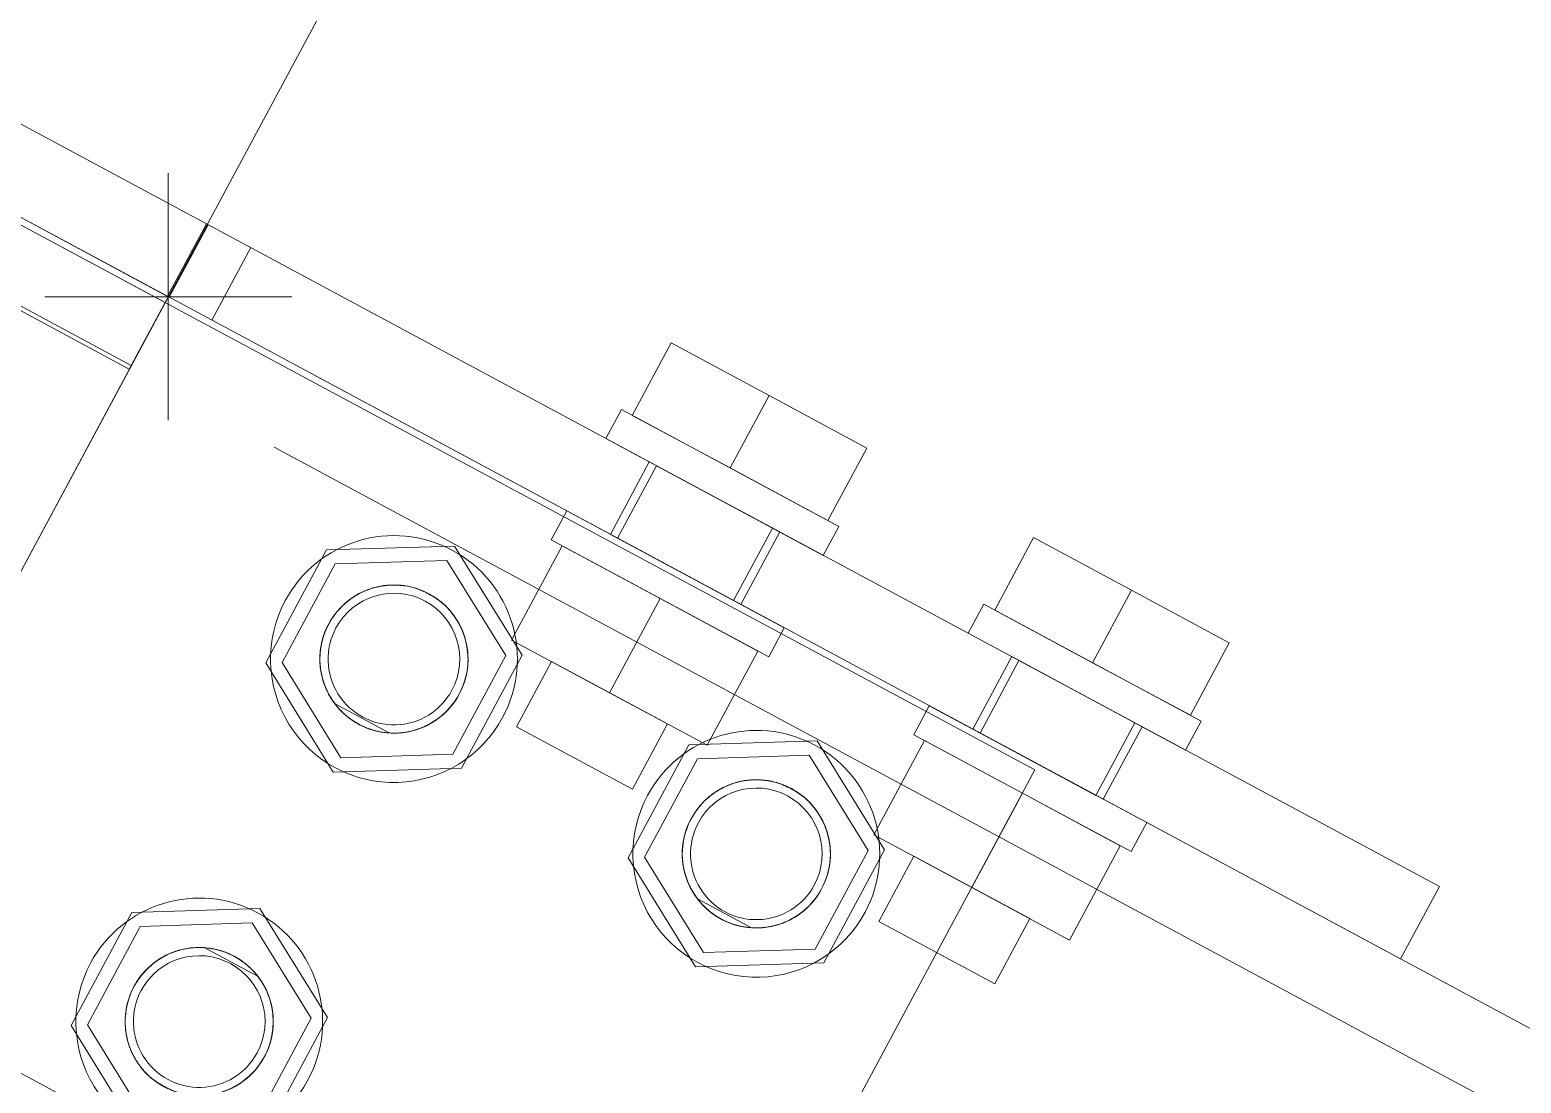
# Model space of a CAD drawing. Header units: millimetres. Extents: x -6949 to 305728, y -55091 to 76684.
# Drawn here: x 19139.4 to 19320.6, y 9633.8 to 9761.8 of the extents above; entities that cross this region are included whole.
import ezdxf

# ---------------------------------------------------------------- set-up
doc = ezdxf.new("R2010")
doc.units = ezdxf.units.MM
doc.layers.add('S-BEAM', color=5, linetype='Continuous', lineweight=18)
doc.layers.add('S-FSTN', color=7, linetype='Continuous', lineweight=18)

msp = doc.modelspace()

# ---------------------------------------------------------------- linework, layer by layer
at = {"layer": 'S-BEAM'}
for p, q in [((21731.5317, 8345.5935), (19173.8357, 9719.9288)), ((21726.7984, 8336.7846), (19169.1024, 9711.1199)), ((19183.0472, 9676.3881), (19176.4857, 9679.9138)), ((19227.0915, 9652.7216), (19220.5299, 9656.2473)), ((19167.138, 9646.7803), (19160.5764, 9650.306)), ((19130.4787, 9639.2397), (21688.1747, 8264.9044))]:
    msp.add_line(p, q, dxfattribs=at)
for centre, start, end in [((19183.645, 9685.3692), 217.307095, 266.191666), ((19227.6893, 9661.7027), 217.307095, 266.191666), ((19159.9786, 9641.3249), 37.307095, 86.191666)]:
    msp.add_arc(centre, 9.001, start, end, dxfattribs=at)
for points, knots in [([(19191.5739, 9681.1087), (19192.1766, 9682.2596), (19192.6948, 9684.023), (19192.648, 9686.2328), (19192.4148, 9687.4496), (19192.1488, 9688.3798), (19191.8399, 9689.1352), (19191.5365, 9689.7125), (19191.1936, 9690.2747), (19190.6922, 9690.9862), (19190.1066, 9691.6521), (19189.5939, 9692.1352), (19189.0577, 9692.5707), (19188.2973, 9693.0794), (19187.3007, 9693.6002), (19186.3672, 9693.969), (19185.492, 9694.1935), (19184.648, 9694.3195), (19183.9496, 9694.3625), (19183.4038, 9694.3638), (19182.8752, 9694.3465), (19182.2281, 9694.2768), (19181.4624, 9694.1155), (19180.7217, 9693.8901), (19179.3194, 9693.3498), (19177.4262, 9692.1001), (19176.2179, 9690.5398), (19175.7162, 9689.6296)], [-1, -1, -1, -1, -0.86111111, -0.79166667, -0.75694444, -0.72222222, -0.6875, -0.67013889, -0.65277778, -0.61805556, -0.58333333, -0.56597222, -0.54861111, -0.51388889, -0.47916667, -0.44444444, -0.41666667, -0.38888889, -0.36111111, -0.34722222, -0.33333333, -0.30555556, -0.27777778, -0.25, -0.22222222, -0.11111111, 0, 0, 0, 0]), ([(19191.5739, 9681.1087), (19192.0561, 9682.0295), (19192.6904, 9683.8983), (19192.6874, 9686.1683), (19192.3637, 9687.6361), (19192.1425, 9688.3783), (19191.8543, 9689.1058), (19191.5551, 9689.6839), (19191.2776, 9690.1342), (19190.9752, 9690.5886), (19190.5536, 9691.1473), (19189.9832, 9691.7806), (19189.4655, 9692.2489), (19189.0186, 9692.5873), (19188.5407, 9692.9156), (19187.9026, 9693.2939), (19187.0981, 9693.6826), (19186.3006, 9693.9861), (19185.4918, 9694.1935), (19184.6481, 9694.3195), (19183.9496, 9694.3625), (19183.4038, 9694.3638), (19182.8751, 9694.3465), (19182.2281, 9694.2769), (19181.4624, 9694.1155), (19180.7217, 9693.8902), (19179.7866, 9693.5296), (19178.6898, 9692.9358), (19177.1232, 9691.7085), (19176.2179, 9690.5398), (19175.7162, 9689.6296)], [0, 0, 0, 0, 0.11111111, 0.22222222, 0.25, 0.27777778, 0.30555556, 0.33333333, 0.34722222, 0.36111111, 0.38888889, 0.41666667, 0.44444444, 0.45833333, 0.47222222, 0.5, 0.52777778, 0.55555556, 0.58333333, 0.61111111, 0.63888889, 0.65277778, 0.66666667, 0.69444444, 0.72222222, 0.75, 0.77777778, 0.83333333, 0.88888889, 1, 1, 1, 1]), ([(19191.5739, 9681.1087), (19192.049, 9682.0306), (19192.523, 9683.42), (19192.6903, 9685.3372), (19192.6035, 9686.4158), (19192.4741, 9687.1245), (19192.3731, 9687.6007), (19192.2121, 9688.1959), (19191.9951, 9688.7839), (19191.8087, 9689.1878), (19191.6916, 9689.4162), (19191.5982, 9689.5856), (19191.4999, 9689.7554), (19191.3637, 9689.9852), (19191.1104, 9690.3915), (19190.7047, 9690.9732), (19190.1406, 9691.639), (19189.66, 9692.0848), (19189.309, 9692.3565), (19189.0623, 9692.5378), (19188.6042, 9692.8491), (19187.8905, 9693.2698), (19187.1457, 9693.6329), (19186.6332, 9693.8432), (19186.3458, 9693.9488), (19185.9253, 9694.0915), (19185.2878, 9694.2462), (19184.4202, 9694.3491), (19183.7103, 9694.3663), (19183.2313, 9694.3531), (19182.9644, 9694.3399), (19182.7685, 9694.3281), (19182.5757, 9694.3125), (19182.3207, 9694.2841), (19181.8812, 9694.2166), (19181.2719, 9694.073), (19180.6874, 9693.8788), (19180.235, 9693.7002), (19179.5732, 9693.417), (19178.6258, 9692.8941), (19177.1194, 9691.6964), (19176.2226, 9690.5345), (19175.7162, 9689.6296)], [0, 0, 0, 0, 0.11111111, 0.16666667, 0.22222222, 0.23611111, 0.25, 0.27777778, 0.30555556, 0.31944444, 0.32638889, 0.33333333, 0.34027778, 0.34722222, 0.36111111, 0.38888889, 0.41666667, 0.44444444, 0.45138889, 0.45833333, 0.47222222, 0.5, 0.52777778, 0.54166667, 0.54861111, 0.55555556, 0.58333333, 0.61111111, 0.63888889, 0.65277778, 0.65972222, 0.66666667, 0.67361111, 0.68055556, 0.69444444, 0.72222222, 0.75, 0.76388889, 0.77777778, 0.83333333, 0.88888889, 1, 1, 1, 1]), ([(19191.5739, 9681.1087), (19192.049, 9682.0306), (19192.523, 9683.42), (19192.6903, 9685.3372), (19192.6035, 9686.4158), (19192.4741, 9687.1245), (19192.3731, 9687.6007), (19192.2121, 9688.1959), (19191.9951, 9688.7839), (19191.8087, 9689.1878), (19191.6916, 9689.4162), (19191.5982, 9689.5856), (19191.4999, 9689.7554), (19191.3637, 9689.9852), (19191.1104, 9690.3915), (19190.7047, 9690.9732), (19190.1406, 9691.639), (19189.66, 9692.0848), (19189.309, 9692.3565), (19189.0623, 9692.5378), (19188.6042, 9692.8491), (19187.8905, 9693.2698), (19187.1457, 9693.6329), (19186.6332, 9693.8432), (19186.3458, 9693.9488), (19185.9253, 9694.0915), (19185.2878, 9694.2462), (19184.4202, 9694.3491), (19183.7103, 9694.3663), (19183.2313, 9694.3531), (19182.9644, 9694.3399), (19182.7685, 9694.3281), (19182.5757, 9694.3125), (19182.3207, 9694.2841), (19181.8812, 9694.2166), (19181.2719, 9694.073), (19180.6874, 9693.8788), (19180.235, 9693.7002), (19179.5732, 9693.417), (19178.6258, 9692.8941), (19177.1194, 9691.6964), (19176.2226, 9690.5345), (19175.7162, 9689.6296)], [-1, -1, -1, -1, -0.88888889, -0.83333333, -0.77777778, -0.76388889, -0.75, -0.72222222, -0.69444444, -0.68055556, -0.67361111, -0.66666667, -0.65972222, -0.65277778, -0.63888889, -0.61111111, -0.58333333, -0.55555556, -0.54861111, -0.54166667, -0.52777778, -0.5, -0.47222222, -0.45833333, -0.45138889, -0.44444444, -0.41666667, -0.38888889, -0.36111111, -0.34722222, -0.34027778, -0.33333333, -0.32638889, -0.31944444, -0.30555556, -0.27777778, -0.25, -0.23611111, -0.22222222, -0.16666667, -0.11111111, 0, 0, 0, 0]), ([(19191.5739, 9681.1087), (19191.1491, 9680.2858), (19190.3122, 9679.1858), (19188.7652, 9677.9213), (19187.6519, 9677.275), (19186.6808, 9676.8905), (19185.64, 9676.5685), (19184.5618, 9676.382), (19183.4658, 9676.3625), (19182.3256, 9676.4412), (19181.1454, 9676.6817), (19179.9651, 9677.1377), (19178.9949, 9677.645), (19178.1086, 9678.2446), (19177.3279, 9678.932), (19176.6079, 9679.736), (19175.9912, 9680.5989), (19175.5036, 9681.4822), (19175.1203, 9682.441), (19174.8453, 9683.4209), (19174.6219, 9684.6863), (19174.6488, 9686.9519), (19175.1516, 9688.6189), (19175.7162, 9689.6296)], [0, 0, 0, 0, 0.11111111, 0.16666667, 0.22222222, 0.25, 0.27777778, 0.33333333, 0.36111111, 0.38888889, 0.44444444, 0.47916667, 0.51388889, 0.54861111, 0.58333333, 0.61805556, 0.65277778, 0.6875, 0.72222222, 0.75694444, 0.79166667, 0.86111111, 1, 1, 1, 1]), ([(19191.5739, 9681.1087), (19191.111, 9680.2345), (19189.934, 9678.7066), (19187.9663, 9677.3768), (19186.5059, 9676.8276), (19185.4675, 9676.5311), (19184.1447, 9676.3295), (19182.5017, 9676.3997), (19181.0825, 9676.7028), (19179.9434, 9677.1476), (19179.009, 9677.6363), (19178.1518, 9678.2131), (19177.3888, 9678.8741), (19176.6815, 9679.6442), (19176.0698, 9680.4748), (19175.5778, 9681.3343), (19175.1797, 9682.2717), (19174.8858, 9683.2379), (19174.6408, 9684.4993), (19174.6104, 9686.8041), (19175.1244, 9688.5435), (19175.7162, 9689.6296)], [0, 0, 0, 0, 0.11111111, 0.22222222, 0.25, 0.27777778, 0.33333333, 0.38888889, 0.44444444, 0.47916667, 0.51388889, 0.54861111, 0.58333333, 0.61805556, 0.65277778, 0.6875, 0.72222222, 0.75694444, 0.79166667, 0.86111111, 1, 1, 1, 1]), ([(19176.4857, 9679.9138), (19175.8172, 9680.8024), (19175.0875, 9682.2493), (19174.6594, 9684.3194), (19174.6092, 9686.0436), (19174.9249, 9687.8674), (19175.4077, 9689.0614), (19175.7162, 9689.6296)], [-1, -1, -1, -1, -0.7, -0.55, -0.4, -0.2, 0, 0, 0, 0]), ([(19191.5739, 9681.1087), (19191.0429, 9680.08), (19189.9301, 9678.7406), (19188.0532, 9677.4665), (19186.8738, 9676.9545), (19185.9041, 9676.6433), (19184.8924, 9676.4341), (19183.8865, 9676.3537), (19182.8268, 9676.3922), (19181.7594, 9676.5494), (19180.7556, 9676.8215), (19179.7666, 9677.2301), (19178.8084, 9677.7596), (19177.777, 9678.4926), (19176.9253, 9679.3448), (19176.2306, 9680.2527), (19175.6424, 9681.1778), (19175.2035, 9682.1796), (19174.8983, 9683.2248), (19174.6836, 9684.2463), (19174.6083, 9685.53), (19174.8092, 9687.5161), (19175.2645, 9688.821), (19175.7162, 9689.6296)], [-1, -1, -1, -1, -0.86111111, -0.79166667, -0.75694444, -0.72222222, -0.6875, -0.65277778, -0.61805556, -0.58333333, -0.54861111, -0.51388889, -0.47916667, -0.44444444, -0.38888889, -0.36111111, -0.33333333, -0.27777778, -0.25, -0.22222222, -0.16666667, -0.11111111, 0, 0, 0, 0]), ([(19183.0472, 9676.3881), (19183.7872, 9676.3434), (19185.2201, 9676.4198), (19187.1041, 9676.9895), (19188.4007, 9677.7002), (19189.225, 9678.2912), (19190.3738, 9679.285), (19191.1185, 9680.2525), (19191.5739, 9681.1087)], [0, 0, 0, 0, 0.2, 0.4, 0.55, 0.625, 0.7, 1, 1, 1, 1]), ([(19235.6182, 9657.4423), (19236.2209, 9658.5932), (19236.7391, 9660.3565), (19236.6923, 9662.5664), (19236.459, 9663.7831), (19236.1931, 9664.7134), (19235.8841, 9665.4688), (19235.5808, 9666.0461), (19235.2379, 9666.6082), (19234.7364, 9667.3197), (19234.1509, 9667.9856), (19233.6381, 9668.4687), (19233.102, 9668.9042), (19232.3415, 9669.4129), (19231.345, 9669.9337), (19230.4114, 9670.3025), (19229.5362, 9670.5271), (19228.6923, 9670.6531), (19227.9938, 9670.6961), (19227.4481, 9670.6973), (19226.9194, 9670.6801), (19226.2723, 9670.6104), (19225.5067, 9670.449), (19224.7659, 9670.2237), (19223.3636, 9669.6833), (19221.4704, 9668.4336), (19220.2622, 9666.8733), (19219.7605, 9665.9632)], [-1, -1, -1, -1, -0.86111111, -0.79166667, -0.75694444, -0.72222222, -0.6875, -0.67013889, -0.65277778, -0.61805556, -0.58333333, -0.56597222, -0.54861111, -0.51388889, -0.47916667, -0.44444444, -0.41666667, -0.38888889, -0.36111111, -0.34722222, -0.33333333, -0.30555556, -0.27777778, -0.25, -0.22222222, -0.11111111, 0, 0, 0, 0]), ([(19235.6182, 9657.4423), (19236.1003, 9658.363), (19236.7347, 9660.2319), (19236.7317, 9662.5019), (19236.4079, 9663.9697), (19236.1868, 9664.7119), (19235.8986, 9665.4394), (19235.5994, 9666.0174), (19235.3219, 9666.4678), (19235.0195, 9666.9221), (19234.5979, 9667.4809), (19234.0275, 9668.1142), (19233.5097, 9668.5824), (19233.0629, 9668.9209), (19232.5849, 9669.2492), (19231.9469, 9669.6275), (19231.1424, 9670.0161), (19230.3449, 9670.3197), (19229.536, 9670.5271), (19228.6923, 9670.6531), (19227.9938, 9670.6961), (19227.4481, 9670.6973), (19226.9194, 9670.6801), (19226.2723, 9670.6104), (19225.5067, 9670.449), (19224.766, 9670.2237), (19223.8309, 9669.8631), (19222.7341, 9669.2694), (19221.1675, 9668.042), (19220.2622, 9666.8733), (19219.7605, 9665.9632)], [0, 0, 0, 0, 0.11111111, 0.22222222, 0.25, 0.27777778, 0.30555556, 0.33333333, 0.34722222, 0.36111111, 0.38888889, 0.41666667, 0.44444444, 0.45833333, 0.47222222, 0.5, 0.52777778, 0.55555556, 0.58333333, 0.61111111, 0.63888889, 0.65277778, 0.66666667, 0.69444444, 0.72222222, 0.75, 0.77777778, 0.83333333, 0.88888889, 1, 1, 1, 1]), ([(19235.6182, 9657.4423), (19236.0933, 9658.3641), (19236.5672, 9659.7535), (19236.7346, 9661.6707), (19236.6478, 9662.7494), (19236.5184, 9663.458), (19236.4174, 9663.9343), (19236.2563, 9664.5294), (19236.0394, 9665.1174), (19235.853, 9665.5214), (19235.7359, 9665.7498), (19235.6424, 9665.9191), (19235.5442, 9666.089), (19235.408, 9666.3187), (19235.1547, 9666.7251), (19234.749, 9667.3068), (19234.1848, 9667.9726), (19233.7042, 9668.4183), (19233.3532, 9668.6901), (19233.1066, 9668.8714), (19232.6485, 9669.1826), (19231.9347, 9669.6033), (19231.19, 9669.9664), (19230.6775, 9670.1767), (19230.39, 9670.2823), (19229.9695, 9670.425), (19229.3321, 9670.5797), (19228.4644, 9670.6826), (19227.7546, 9670.6998), (19227.2756, 9670.6867), (19227.0087, 9670.6734), (19226.8128, 9670.6616), (19226.62, 9670.6461), (19226.365, 9670.6176), (19225.9255, 9670.5502), (19225.3161, 9670.4065), (19224.7317, 9670.2123), (19224.2793, 9670.0337), (19223.6175, 9669.7505), (19222.6701, 9669.2276), (19221.1637, 9668.0299), (19220.2669, 9666.868), (19219.7605, 9665.9632)], [0, 0, 0, 0, 0.11111111, 0.16666667, 0.22222222, 0.23611111, 0.25, 0.27777778, 0.30555556, 0.31944444, 0.32638889, 0.33333333, 0.34027778, 0.34722222, 0.36111111, 0.38888889, 0.41666667, 0.44444444, 0.45138889, 0.45833333, 0.47222222, 0.5, 0.52777778, 0.54166667, 0.54861111, 0.55555556, 0.58333333, 0.61111111, 0.63888889, 0.65277778, 0.65972222, 0.66666667, 0.67361111, 0.68055556, 0.69444444, 0.72222222, 0.75, 0.76388889, 0.77777778, 0.83333333, 0.88888889, 1, 1, 1, 1]), ([(19235.6182, 9657.4423), (19236.0933, 9658.3641), (19236.5672, 9659.7535), (19236.7346, 9661.6707), (19236.6478, 9662.7494), (19236.5184, 9663.458), (19236.4174, 9663.9343), (19236.2563, 9664.5294), (19236.0394, 9665.1174), (19235.853, 9665.5214), (19235.7359, 9665.7498), (19235.6424, 9665.9191), (19235.5442, 9666.089), (19235.408, 9666.3187), (19235.1547, 9666.7251), (19234.749, 9667.3068), (19234.1848, 9667.9726), (19233.7042, 9668.4183), (19233.3532, 9668.6901), (19233.1066, 9668.8714), (19232.6485, 9669.1826), (19231.9347, 9669.6033), (19231.19, 9669.9664), (19230.6775, 9670.1767), (19230.39, 9670.2823), (19229.9695, 9670.425), (19229.3321, 9670.5797), (19228.4644, 9670.6826), (19227.7546, 9670.6998), (19227.2756, 9670.6867), (19227.0087, 9670.6734), (19226.8128, 9670.6616), (19226.62, 9670.6461), (19226.365, 9670.6176), (19225.9255, 9670.5502), (19225.3161, 9670.4065), (19224.7317, 9670.2123), (19224.2793, 9670.0337), (19223.6175, 9669.7505), (19222.6701, 9669.2276), (19221.1637, 9668.0299), (19220.2669, 9666.868), (19219.7605, 9665.9632)], [-1, -1, -1, -1, -0.88888889, -0.83333333, -0.77777778, -0.76388889, -0.75, -0.72222222, -0.69444444, -0.68055556, -0.67361111, -0.66666667, -0.65972222, -0.65277778, -0.63888889, -0.61111111, -0.58333333, -0.55555556, -0.54861111, -0.54166667, -0.52777778, -0.5, -0.47222222, -0.45833333, -0.45138889, -0.44444444, -0.41666667, -0.38888889, -0.36111111, -0.34722222, -0.34027778, -0.33333333, -0.32638889, -0.31944444, -0.30555556, -0.27777778, -0.25, -0.23611111, -0.22222222, -0.16666667, -0.11111111, 0, 0, 0, 0]), ([(19235.6182, 9657.4423), (19235.1934, 9656.6193), (19234.3565, 9655.5194), (19232.8095, 9654.2548), (19231.6962, 9653.6086), (19230.7251, 9653.224), (19229.6843, 9652.902), (19228.6061, 9652.7156), (19227.5101, 9652.696), (19226.3699, 9652.7748), (19225.1897, 9653.0152), (19224.0094, 9653.4713), (19223.0392, 9653.9785), (19222.1529, 9654.5781), (19221.3722, 9655.2655), (19220.6522, 9656.0695), (19220.0355, 9656.9324), (19219.5478, 9657.8157), (19219.1646, 9658.7746), (19218.8896, 9659.7544), (19218.6662, 9661.0199), (19218.6931, 9663.2854), (19219.1959, 9664.9524), (19219.7605, 9665.9632)], [0, 0, 0, 0, 0.11111111, 0.16666667, 0.22222222, 0.25, 0.27777778, 0.33333333, 0.36111111, 0.38888889, 0.44444444, 0.47916667, 0.51388889, 0.54861111, 0.58333333, 0.61805556, 0.65277778, 0.6875, 0.72222222, 0.75694444, 0.79166667, 0.86111111, 1, 1, 1, 1]), ([(19235.6182, 9657.4423), (19235.1553, 9656.568), (19233.9783, 9655.0401), (19232.0106, 9653.7103), (19230.5502, 9653.1611), (19229.5117, 9652.8647), (19228.189, 9652.6631), (19226.546, 9652.7332), (19225.1268, 9653.0363), (19223.9877, 9653.4811), (19223.0533, 9653.9699), (19222.1961, 9654.5467), (19221.4331, 9655.2077), (19220.7258, 9655.9777), (19220.1141, 9656.8084), (19219.6221, 9657.6678), (19219.224, 9658.6053), (19218.93, 9659.5714), (19218.6851, 9660.8329), (19218.6547, 9663.1376), (19219.1687, 9664.877), (19219.7605, 9665.9632)], [0, 0, 0, 0, 0.11111111, 0.22222222, 0.25, 0.27777778, 0.33333333, 0.38888889, 0.44444444, 0.47916667, 0.51388889, 0.54861111, 0.58333333, 0.61805556, 0.65277778, 0.6875, 0.72222222, 0.75694444, 0.79166667, 0.86111111, 1, 1, 1, 1]), ([(19220.5299, 9656.2473), (19219.8615, 9657.1359), (19219.1318, 9658.5828), (19218.7037, 9660.6529), (19218.6535, 9662.3772), (19218.9691, 9664.201), (19219.452, 9665.3949), (19219.7605, 9665.9632)], [-1, -1, -1, -1, -0.7, -0.55, -0.4, -0.2, 0, 0, 0, 0]), ([(19235.6182, 9657.4423), (19235.0872, 9656.4136), (19233.9744, 9655.0741), (19232.0975, 9653.8001), (19230.918, 9653.288), (19229.9484, 9652.9768), (19228.9367, 9652.7677), (19227.9307, 9652.6872), (19226.8711, 9652.7257), (19225.8037, 9652.8829), (19224.7999, 9653.1551), (19223.8109, 9653.5636), (19222.8527, 9654.0931), (19221.8213, 9654.8261), (19220.9696, 9655.6784), (19220.2749, 9656.5863), (19219.6867, 9657.5114), (19219.2478, 9658.5132), (19218.9426, 9659.5583), (19218.7279, 9660.5798), (19218.6526, 9661.8636), (19218.8535, 9663.8496), (19219.3088, 9665.1546), (19219.7605, 9665.9632)], [-1, -1, -1, -1, -0.86111111, -0.79166667, -0.75694444, -0.72222222, -0.6875, -0.65277778, -0.61805556, -0.58333333, -0.54861111, -0.51388889, -0.47916667, -0.44444444, -0.38888889, -0.36111111, -0.33333333, -0.27777778, -0.25, -0.22222222, -0.16666667, -0.11111111, 0, 0, 0, 0]), ([(19227.0915, 9652.7216), (19227.8315, 9652.6769), (19229.2644, 9652.7534), (19231.1484, 9653.323), (19232.445, 9654.0337), (19233.2693, 9654.6248), (19234.4181, 9655.6185), (19235.1628, 9656.586), (19235.6182, 9657.4423)], [0, 0, 0, 0, 0.2, 0.4, 0.55, 0.625, 0.7, 1, 1, 1, 1]), ([(19160.5764, 9650.306), (19159.8365, 9650.3507), (19158.4035, 9650.2743), (19156.5195, 9649.7046), (19155.223, 9648.9939), (19154.3986, 9648.4029), (19153.2498, 9647.4091), (19152.5051, 9646.4416), (19152.0497, 9645.5853)], [0, 0, 0, 0, 0.2, 0.4, 0.55, 0.625, 0.7, 1, 1, 1, 1]), ([(19167.9074, 9637.0645), (19168.4994, 9638.1501), (19169.0135, 9639.8895), (19168.9823, 9642.1987), (19168.7371, 9643.4603), (19168.443, 9644.4257), (19168.0448, 9645.3621), (19167.5525, 9646.2212), (19166.9403, 9647.0519), (19166.2325, 9647.8221), (19165.4691, 9648.4831), (19164.6116, 9649.0596), (19163.6771, 9649.5479), (19162.5378, 9649.9922), (19161.1191, 9650.2949), (19159.4768, 9650.3645), (19158.1531, 9650.1621), (19157.114, 9649.865), (19155.6534, 9649.3154), (19153.6905, 9647.9877), (19152.513, 9646.4597), (19152.0497, 9645.5853)], [-1, -1, -1, -1, -0.86111111, -0.79166667, -0.75694444, -0.72222222, -0.6875, -0.65277778, -0.61805556, -0.58333333, -0.54861111, -0.51388889, -0.47916667, -0.44444444, -0.38888889, -0.33333333, -0.27777778, -0.25, -0.22222222, -0.11111111, 0, 0, 0, 0]), ([(19167.9074, 9637.0645), (19168.3593, 9637.8729), (19168.8146, 9639.1779), (19169.0153, 9641.1659), (19168.9397, 9642.4509), (19168.7245, 9643.4729), (19168.4185, 9644.5186), (19167.9789, 9645.5205), (19167.3903, 9646.4454), (19166.6954, 9647.3527), (19165.8435, 9648.2041), (19164.8118, 9648.9367), (19163.8533, 9649.4658), (19162.8641, 9649.8739), (19161.86, 9650.1455), (19160.7922, 9650.3022), (19159.7323, 9650.3402), (19158.7265, 9650.2594), (19157.7154, 9650.0498), (19156.7465, 9649.7383), (19155.5679, 9649.2262), (19153.6936, 9647.9533), (19152.581, 9646.614), (19152.0497, 9645.5853)], [0, 0, 0, 0, 0.11111111, 0.16666667, 0.22222222, 0.25, 0.27777778, 0.33333333, 0.36111111, 0.38888889, 0.44444444, 0.47916667, 0.51388889, 0.54861111, 0.58333333, 0.61805556, 0.65277778, 0.6875, 0.72222222, 0.75694444, 0.79166667, 0.86111111, 1, 1, 1, 1]), ([(19167.9074, 9637.0645), (19168.4722, 9638.075), (19168.975, 9639.7422), (19169.0016, 9642.0105), (19168.7776, 9643.2767), (19168.5019, 9644.2571), (19168.118, 9645.2161), (19167.6298, 9646.0994), (19167.0129, 9646.9618), (19166.2927, 9647.7651), (19165.5117, 9648.452), (19164.6252, 9649.0512), (19163.6548, 9649.558), (19162.4743, 9650.0135), (19161.2935, 9650.2534), (19160.153, 9650.3316), (19159.0569, 9650.3116), (19157.9793, 9650.1247), (19156.9393, 9649.8023), (19155.969, 9649.4176), (19154.8569, 9648.7718), (19153.3116, 9647.5081), (19152.4747, 9646.4083), (19152.0497, 9645.5853)], [-1, -1, -1, -1, -0.86111111, -0.79166667, -0.75694444, -0.72222222, -0.6875, -0.65277778, -0.61805556, -0.58333333, -0.54861111, -0.51388889, -0.47916667, -0.44444444, -0.38888889, -0.36111111, -0.33333333, -0.27777778, -0.25, -0.22222222, -0.16666667, -0.11111111, 0, 0, 0, 0]), ([(19167.138, 9646.7803), (19167.8064, 9645.8917), (19168.5361, 9644.4448), (19168.9642, 9642.3747), (19169.0144, 9640.6504), (19168.6988, 9638.8267), (19168.2159, 9637.6327), (19167.9074, 9637.0645)], [-1, -1, -1, -1, -0.7, -0.55, -0.4, -0.2, 0, 0, 0, 0]), ([(19167.9074, 9637.0645), (19167.2803, 9635.9267), (19166.0959, 9634.5213), (19164.2273, 9633.3407), (19163.0839, 9632.8636), (19162.1614, 9632.572), (19161.361, 9632.4127), (19160.7121, 9632.347), (19160.0541, 9632.3227), (19159.184, 9632.3482), (19158.3055, 9632.469), (19157.6197, 9632.6299), (19156.9606, 9632.8367), (19156.1167, 9633.19), (19155.1324, 9633.7336), (19154.3096, 9634.3085), (19153.6393, 9634.9144), (19153.0685, 9635.5486), (19152.6471, 9636.1074), (19152.3449, 9636.5618), (19152.0675, 9637.0121), (19151.7684, 9637.5902), (19151.4804, 9638.3177), (19151.2595, 9639.0598), (19150.9361, 9640.5274), (19150.9334, 9642.7959), (19151.5677, 9644.6646), (19152.0497, 9645.5853)], [-1, -1, -1, -1, -0.86111111, -0.79166667, -0.75694444, -0.72222222, -0.6875, -0.67013889, -0.65277778, -0.61805556, -0.58333333, -0.56597222, -0.54861111, -0.51388889, -0.47916667, -0.44444444, -0.41666667, -0.38888889, -0.36111111, -0.34722222, -0.33333333, -0.30555556, -0.27777778, -0.25, -0.22222222, -0.11111111, 0, 0, 0, 0]), ([(19167.9074, 9637.0645), (19167.401, 9636.1595), (19166.5039, 9634.9974), (19164.9976, 9633.7997), (19164.0501, 9633.2768), (19163.3878, 9632.9936), (19162.9349, 9632.815), (19162.3497, 9632.6208), (19161.7396, 9632.4771), (19161.2999, 9632.4097), (19161.0448, 9632.3812), (19160.852, 9632.3657), (19160.6561, 9632.3539), (19160.3894, 9632.3407), (19159.9108, 9632.3276), (19159.2017, 9632.3449), (19158.3352, 9632.4479), (19157.6982, 9632.6026), (19157.2779, 9632.7453), (19156.9905, 9632.8509), (19156.4782, 9633.0612), (19155.7334, 9633.4242), (19155.0196, 9633.8448), (19154.5614, 9634.1562), (19154.3146, 9634.3375), (19153.9636, 9634.6094), (19153.4827, 9635.0556), (19152.9181, 9635.7224), (19152.512, 9636.3048), (19152.2585, 9636.7115), (19152.1223, 9636.9413), (19152.024, 9637.1113), (19151.9306, 9637.2806), (19151.8136, 9637.5089), (19151.6273, 9637.9127), (19151.4107, 9638.5001), (19151.2501, 9639.0946), (19151.1493, 9639.5704), (19151.0202, 9640.2787), (19150.9334, 9641.3573), (19151.1007, 9643.2746), (19151.5746, 9644.6636), (19152.0497, 9645.5853)], [-1, -1, -1, -1, -0.88888889, -0.83333333, -0.77777778, -0.76388889, -0.75, -0.72222222, -0.69444444, -0.68055556, -0.67361111, -0.66666667, -0.65972222, -0.65277778, -0.63888889, -0.61111111, -0.58333333, -0.55555556, -0.54861111, -0.54166667, -0.52777778, -0.5, -0.47222222, -0.45833333, -0.45138889, -0.44444444, -0.41666667, -0.38888889, -0.36111111, -0.34722222, -0.34027778, -0.33333333, -0.32638889, -0.31944444, -0.30555556, -0.27777778, -0.25, -0.23611111, -0.22222222, -0.16666667, -0.11111111, 0, 0, 0, 0]), ([(19167.9074, 9637.0645), (19167.401, 9636.1595), (19166.5039, 9634.9974), (19164.9976, 9633.7997), (19164.0501, 9633.2768), (19163.3878, 9632.9936), (19162.9349, 9632.815), (19162.3497, 9632.6208), (19161.7396, 9632.4771), (19161.2999, 9632.4097), (19161.0448, 9632.3812), (19160.852, 9632.3657), (19160.6561, 9632.3539), (19160.3894, 9632.3407), (19159.9108, 9632.3276), (19159.2017, 9632.3449), (19158.3352, 9632.4479), (19157.6982, 9632.6026), (19157.2779, 9632.7453), (19156.9905, 9632.8509), (19156.4782, 9633.0612), (19155.7334, 9633.4242), (19155.0196, 9633.8448), (19154.5614, 9634.1562), (19154.3146, 9634.3375), (19153.9636, 9634.6094), (19153.4827, 9635.0556), (19152.9181, 9635.7224), (19152.512, 9636.3048), (19152.2585, 9636.7115), (19152.1223, 9636.9413), (19152.024, 9637.1113), (19151.9306, 9637.2806), (19151.8136, 9637.5089), (19151.6273, 9637.9127), (19151.4107, 9638.5001), (19151.2501, 9639.0946), (19151.1493, 9639.5704), (19151.0202, 9640.2787), (19150.9334, 9641.3573), (19151.1007, 9643.2746), (19151.5746, 9644.6636), (19152.0497, 9645.5853)], [0, 0, 0, 0, 0.11111111, 0.16666667, 0.22222222, 0.23611111, 0.25, 0.27777778, 0.30555556, 0.31944444, 0.32638889, 0.33333333, 0.34027778, 0.34722222, 0.36111111, 0.38888889, 0.41666667, 0.44444444, 0.45138889, 0.45833333, 0.47222222, 0.5, 0.52777778, 0.54166667, 0.54861111, 0.55555556, 0.58333333, 0.61111111, 0.63888889, 0.65277778, 0.65972222, 0.66666667, 0.67361111, 0.68055556, 0.69444444, 0.72222222, 0.75, 0.76388889, 0.77777778, 0.83333333, 0.88888889, 1, 1, 1, 1]), ([(19167.9074, 9637.0645), (19167.4058, 9636.1542), (19166.1974, 9634.5938), (19164.3028, 9633.3435), (19162.9001, 9632.8033), (19162.1592, 9632.5781), (19161.3934, 9632.4169), (19160.7463, 9632.3474), (19160.2176, 9632.3302), (19159.6718, 9632.3316), (19158.9732, 9632.3748), (19158.1303, 9632.5009), (19157.454, 9632.6742), (19156.9251, 9632.8601), (19156.3876, 9633.0774), (19155.72, 9633.4007), (19154.9519, 9633.8571), (19154.2586, 9634.3546), (19153.6392, 9634.9146), (19153.0685, 9635.5486), (19152.6471, 9636.1074), (19152.3449, 9636.5618), (19152.0675, 9637.0121), (19151.7684, 9637.5902), (19151.4804, 9638.3177), (19151.2595, 9639.0598), (19151.0441, 9640.0385), (19150.9339, 9641.2809), (19151.0927, 9643.2647), (19151.5677, 9644.6646), (19152.0497, 9645.5853)], [0, 0, 0, 0, 0.11111111, 0.22222222, 0.25, 0.27777778, 0.30555556, 0.33333333, 0.34722222, 0.36111111, 0.38888889, 0.41666667, 0.44444444, 0.45833333, 0.47222222, 0.5, 0.52777778, 0.55555556, 0.58333333, 0.61111111, 0.63888889, 0.65277778, 0.66666667, 0.69444444, 0.72222222, 0.75, 0.77777778, 0.83333333, 0.88888889, 1, 1, 1, 1])]:
    msp.add_open_spline(points, degree=3, knots=knots, dxfattribs=at)
at = {"layer": 'S-FSTN'}
for p, q in [((18883.7342, 9875.81), (19156.2171, 9729.3958)), ((19151.4838, 9720.587), (18879.0009, 9867.0011)), ((18879.2375, 9867.4416), (19151.7205, 9721.0274)), ((19151.7205, 9721.0274), (18879.2375, 9867.4416)), ((19028.8175, 9809.2041), (19310.7009, 9657.7387)), ((19305.9676, 9648.9299), (19024.0842, 9800.3952)), ((19079.7271, 9587.0447), (19184.6168, 9782.249)), ((19155.8384, 9728.6911), (19067.7499, 9776.0241)), ((19155.8384, 9728.6911), (19067.7499, 9776.0241)), ((19261.5447, 9671.8916), (19067.7499, 9776.0241)), ((19261.5447, 9671.8916), (19067.7499, 9776.0241)), ((19123.3779, 9758.3936), (19160.9513, 9738.2042)), ((19118.6446, 9749.5848), (19156.218, 9729.3954)), ((19119.1856, 9749.2941), (19156.2171, 9729.3958)), ((19156.2171, 9744.3958), (19156.2171, 9714.3958)), ((19156.2171, 9744.3958), (19156.2171, 9714.3958)), ((19114.6889, 9740.9257), (19151.7205, 9721.0274)), ((19151.7205, 9721.0274), (19114.6889, 9740.9257)), ((19151.4838, 9720.587), (19114.4523, 9740.4853)), ((19156.1206, 9729.4477), (19160.8539, 9738.2565)), ((19156.3136, 9729.344), (19161.0469, 9738.1528)), ((19161.5033, 9726.5554), (19166.2366, 9735.3642)), ((19108.5055, 9640.6026), (19155.8384, 9728.6911)), ((19108.5055, 9640.6026), (19155.8384, 9728.6911)), ((19171.2171, 9729.3958), (19141.2171, 9729.3958)), ((19171.2171, 9729.3958), (19141.2171, 9729.3958)), ((19156.2171, 9729.3958), (19151.7205, 9721.0274)), ((19151.7205, 9721.0274), (19156.2171, 9729.3958)), ((19217.3458, 9723.7946), (19212.6126, 9714.9858)), ((19217.3458, 9723.7946), (19212.6126, 9714.9858)), ((19217.3458, 9723.7946), (19229.239, 9717.4041)), ((19217.3458, 9723.7946), (19229.239, 9717.4041)), ((19151.7205, 9721.0274), (19151.4838, 9720.587)), ((19151.4838, 9720.587), (19151.7205, 9721.0274)), ((19229.239, 9717.4041), (19224.5057, 9708.5952)), ((19229.239, 9717.4041), (19224.5057, 9708.5952)), ((19229.239, 9717.4041), (19224.5057, 9708.5952)), ((19229.239, 9717.4041), (19224.5057, 9708.5952)), ((19229.239, 9717.4041), (19241.1321, 9711.0135)), ((19229.239, 9717.4041), (19241.1321, 9711.0135)), ((19211.2924, 9715.6951), (19209.3991, 9712.1716)), ((19211.2924, 9715.6951), (19209.3991, 9712.1716)), ((19237.719, 9701.4953), (19211.2924, 9715.6951)), ((19211.2924, 9715.6951), (19237.719, 9701.4953)), ((19237.719, 9701.4953), (19211.2924, 9715.6951)), ((19211.2924, 9715.6951), (19237.719, 9701.4953)), ((19224.5057, 9708.5952), (19212.6126, 9714.9858)), ((19224.5057, 9708.5952), (19212.6126, 9714.9858)), ((19235.8257, 9697.9717), (19209.3991, 9712.1716)), ((19209.3991, 9712.1716), (19235.8257, 9697.9717)), ((19235.8257, 9697.9717), (19209.3991, 9712.1716)), ((19209.3991, 9712.1716), (19235.8257, 9697.9717)), ((19241.1321, 9711.0135), (19236.3988, 9702.2046)), ((19241.1321, 9711.0135), (19236.3988, 9702.2046)), ((19214.6835, 9709.3321), (19209.9502, 9700.5232)), ((19214.6835, 9709.3321), (19209.9502, 9700.5232)), ((19215.5653, 9708.8583), (19210.832, 9700.0494)), ((19215.5653, 9708.8583), (19210.832, 9700.0494)), ((19230.5412, 9700.8112), (19214.6835, 9709.3321)), ((19230.5412, 9700.8112), (19214.6835, 9709.3321)), ((19230.5412, 9700.8112), (19214.6835, 9709.3321)), ((19230.5412, 9700.8112), (19214.6835, 9709.3321)), ((19229.6595, 9701.285), (19215.5653, 9708.8583)), ((19215.5653, 9708.8583), (19229.6595, 9701.285)), ((19229.6595, 9701.285), (19215.5653, 9708.8583)), ((19215.5653, 9708.8583), (19229.6595, 9701.285)), ((19236.3988, 9702.2046), (19224.5057, 9708.5952)), ((19236.3988, 9702.2046), (19224.5057, 9708.5952)), ((19204.6658, 9703.3627), (19202.7725, 9699.8392)), ((19204.6658, 9703.3627), (19202.7725, 9699.8392)), ((19231.0924, 9689.1629), (19204.6658, 9703.3627)), ((19204.6658, 9703.3627), (19231.0924, 9689.1629)), ((19231.0924, 9689.1629), (19204.6658, 9703.3627)), ((19204.6658, 9703.3627), (19231.0924, 9689.1629)), ((19224.9262, 9692.4762), (19229.6595, 9701.285)), ((19224.9262, 9692.4762), (19229.6595, 9701.285)), ((19225.8079, 9692.0024), (19230.5412, 9700.8112)), ((19225.8079, 9692.0024), (19230.5412, 9700.8112)), ((19235.8257, 9697.9717), (19237.719, 9701.4953)), ((19235.8257, 9697.9717), (19237.719, 9701.4953)), ((19191.0242, 9699.1022), (19175.4415, 9698.6263)), ((19199.2278, 9685.8451), (19191.0242, 9699.1022)), ((19204.0926, 9699.1298), (19197.9393, 9687.6783)), ((19204.0926, 9699.1298), (19197.9393, 9687.6783)), ((19229.199, 9685.6393), (19202.7725, 9699.8392)), ((19202.7725, 9699.8392), (19229.199, 9685.6393)), ((19229.199, 9685.6393), (19202.7725, 9699.8392)), ((19202.7725, 9699.8392), (19229.199, 9685.6393)), ((19204.0926, 9699.1298), (19215.9858, 9692.7393)), ((19204.0926, 9699.1298), (19215.9858, 9692.7393)), ((19225.8079, 9692.0024), (19209.9502, 9700.5232)), ((19225.8079, 9692.0024), (19209.9502, 9700.5232)), ((19225.8079, 9692.0024), (19209.9502, 9700.5232)), ((19225.8079, 9692.0024), (19209.9502, 9700.5232)), ((19224.9262, 9692.4762), (19210.832, 9700.0494)), ((19210.832, 9700.0494), (19224.9262, 9692.4762)), ((19224.9262, 9692.4762), (19210.832, 9700.0494)), ((19210.832, 9700.0494), (19224.9262, 9692.4762)), ((19261.3901, 9700.1282), (19256.6568, 9691.3193)), ((19261.3901, 9700.1282), (19256.6568, 9691.3193)), ((19261.3901, 9700.1282), (19273.2833, 9693.7376)), ((19261.3901, 9700.1282), (19273.2833, 9693.7376)), ((19175.4415, 9698.6263), (19168.0623, 9684.8933)), ((19190.0823, 9697.3492), (19176.4887, 9696.934)), ((19197.2387, 9685.7844), (19190.0823, 9697.3492)), ((19176.4887, 9696.934), (19170.0514, 9684.954)), ((19273.2833, 9693.7376), (19268.55, 9684.9287)), ((19273.2833, 9693.7376), (19268.55, 9684.9287)), ((19273.2833, 9693.7376), (19268.55, 9684.9287)), ((19273.2833, 9693.7376), (19268.55, 9684.9287)), ((19273.2833, 9693.7376), (19285.1764, 9687.347)), ((19273.2833, 9693.7376), (19285.1764, 9687.347)), ((19215.9858, 9692.7393), (19209.8325, 9681.2877)), ((19215.9858, 9692.7393), (19209.8325, 9681.2877)), ((19215.9858, 9692.7393), (19209.8325, 9681.2877)), ((19215.9858, 9692.7393), (19209.8325, 9681.2877)), ((19215.9858, 9692.7393), (19227.8789, 9686.3487)), ((19215.9858, 9692.7393), (19227.8789, 9686.3487)), ((19255.3367, 9692.0287), (19253.4434, 9688.5051)), ((19255.3367, 9692.0287), (19253.4434, 9688.5051)), ((19281.7633, 9677.8288), (19255.3367, 9692.0287)), ((19255.3367, 9692.0287), (19281.7633, 9677.8288)), ((19281.7633, 9677.8288), (19255.3367, 9692.0287)), ((19255.3367, 9692.0287), (19281.7633, 9677.8288)), ((19268.55, 9684.9287), (19256.6568, 9691.3193)), ((19268.55, 9684.9287), (19256.6568, 9691.3193)), ((19229.199, 9685.6393), (19231.0924, 9689.1629)), ((19229.199, 9685.6393), (19231.0924, 9689.1629)), ((19279.8699, 9674.3053), (19253.4434, 9688.5051)), ((19253.4434, 9688.5051), (19279.8699, 9674.3053)), ((19279.8699, 9674.3053), (19253.4434, 9688.5051)), ((19253.4434, 9688.5051), (19279.8699, 9674.3053)), ((19209.8325, 9681.2877), (19197.9393, 9687.6783)), ((19209.8325, 9681.2877), (19197.9393, 9687.6783)), ((19227.8789, 9686.3487), (19221.7256, 9674.8972)), ((19227.8789, 9686.3487), (19221.7256, 9674.8972)), ((19285.1764, 9687.347), (19280.4431, 9678.5382)), ((19285.1764, 9687.347), (19280.4431, 9678.5382)), ((19168.0623, 9684.8933), (19176.2658, 9671.6362)), ((19170.0514, 9684.954), (19177.2078, 9673.3891)), ((19190.8014, 9673.8043), (19197.2387, 9685.7844)), ((19191.8486, 9672.1121), (19199.2278, 9685.8451)), ((19202.7854, 9685.0744), (19198.5254, 9677.1464)), ((19202.7854, 9685.0744), (19198.5254, 9677.1464)), ((19216.8796, 9677.5011), (19202.7854, 9685.0744)), ((19202.7854, 9685.0744), (19216.8796, 9677.5011)), ((19216.8796, 9677.5011), (19202.7854, 9685.0744)), ((19202.7854, 9685.0744), (19216.8796, 9677.5011)), ((19258.7278, 9685.6656), (19253.9945, 9676.8568)), ((19258.7278, 9685.6656), (19253.9945, 9676.8568)), ((19259.6096, 9685.1918), (19254.8763, 9676.383)), ((19259.6096, 9685.1918), (19254.8763, 9676.383)), ((19274.5855, 9677.1448), (19258.7278, 9685.6656)), ((19274.5855, 9677.1448), (19258.7278, 9685.6656)), ((19274.5855, 9677.1448), (19258.7278, 9685.6656)), ((19274.5855, 9677.1448), (19258.7278, 9685.6656)), ((19273.7037, 9677.6186), (19259.6096, 9685.1918)), ((19259.6096, 9685.1918), (19273.7037, 9677.6186)), ((19273.7037, 9677.6186), (19259.6096, 9685.1918)), ((19259.6096, 9685.1918), (19273.7037, 9677.6186)), ((19280.4431, 9678.5382), (19268.55, 9684.9287)), ((19280.4431, 9678.5382), (19268.55, 9684.9287)), ((19221.7256, 9674.8972), (19209.8325, 9681.2877)), ((19221.7256, 9674.8972), (19209.8325, 9681.2877)), ((19248.7101, 9679.6963), (19246.8168, 9676.1727)), ((19248.7101, 9679.6963), (19246.8168, 9676.1727)), ((19275.1366, 9665.4964), (19248.7101, 9679.6963)), ((19248.7101, 9679.6963), (19275.1366, 9665.4964)), ((19275.1366, 9665.4964), (19248.7101, 9679.6963)), ((19248.7101, 9679.6963), (19275.1366, 9665.4964)), ((19212.6196, 9669.5731), (19216.8796, 9677.5011)), ((19212.6196, 9669.5731), (19216.8796, 9677.5011)), ((19268.9704, 9668.8097), (19273.7037, 9677.6186)), ((19268.9704, 9668.8097), (19273.7037, 9677.6186)), ((19279.8699, 9674.3053), (19281.7633, 9677.8288)), ((19279.8699, 9674.3053), (19281.7633, 9677.8288)), ((19212.6196, 9669.5731), (19198.5254, 9677.1464)), ((19198.5254, 9677.1464), (19212.6196, 9669.5731)), ((19212.6196, 9669.5731), (19198.5254, 9677.1464)), ((19198.5254, 9677.1464), (19212.6196, 9669.5731)), ((19235.0685, 9675.4357), (19219.4858, 9674.9598)), ((19243.2721, 9662.1786), (19235.0685, 9675.4357)), ((19248.1369, 9675.4634), (19241.9836, 9664.0119)), ((19248.1369, 9675.4634), (19241.9836, 9664.0119)), ((19273.2433, 9661.9729), (19246.8168, 9676.1727)), ((19246.8168, 9676.1727), (19273.2433, 9661.9729)), ((19273.2433, 9661.9729), (19246.8168, 9676.1727)), ((19246.8168, 9676.1727), (19273.2433, 9661.9729)), ((19248.1369, 9675.4634), (19260.03, 9669.0728)), ((19248.1369, 9675.4634), (19260.03, 9669.0728)), ((19269.8522, 9668.3359), (19253.9945, 9676.8568)), ((19269.8522, 9668.3359), (19253.9945, 9676.8568)), ((19269.8522, 9668.3359), (19253.9945, 9676.8568)), ((19269.8522, 9668.3359), (19253.9945, 9676.8568)), ((19268.9704, 9668.8097), (19254.8763, 9676.383)), ((19254.8763, 9676.383), (19268.9704, 9668.8097)), ((19268.9704, 9668.8097), (19254.8763, 9676.383)), ((19254.8763, 9676.383), (19268.9704, 9668.8097)), ((19269.8522, 9668.3359), (19274.5855, 9677.1448)), ((19269.8522, 9668.3359), (19274.5855, 9677.1448)), ((19177.2078, 9673.3891), (19190.8014, 9673.8043)), ((19219.4858, 9674.9598), (19212.1066, 9661.2268)), ((19234.1266, 9673.6828), (19220.5329, 9673.2676)), ((19241.283, 9662.1179), (19234.1266, 9673.6828)), ((19176.2658, 9671.6362), (19191.8486, 9672.1121)), ((19220.5329, 9673.2676), (19214.0957, 9661.2875)), ((19214.2118, 9583.8031), (19261.5447, 9671.8916)), ((19214.2118, 9583.8031), (19261.5447, 9671.8916)), ((19260.03, 9669.0728), (19253.8768, 9657.6213)), ((19260.03, 9669.0728), (19253.8768, 9657.6213)), ((19260.03, 9669.0728), (19253.8768, 9657.6213)), ((19260.03, 9669.0728), (19253.8768, 9657.6213)), ((19260.03, 9669.0728), (19271.9232, 9662.6822)), ((19260.03, 9669.0728), (19271.9232, 9662.6822)), ((19273.2433, 9661.9729), (19275.1366, 9665.4964)), ((19273.2433, 9661.9729), (19275.1366, 9665.4964)), ((19253.8768, 9657.6213), (19241.9836, 9664.0119)), ((19253.8768, 9657.6213), (19241.9836, 9664.0119)), ((19212.1066, 9661.2268), (19220.3101, 9647.9697)), ((19214.0957, 9661.2875), (19221.252, 9649.7227)), ((19234.8457, 9650.1379), (19241.283, 9662.1179)), ((19235.8929, 9648.4456), (19243.2721, 9662.1786)), ((19246.8297, 9661.4079), (19242.5697, 9653.4799)), ((19246.8297, 9661.4079), (19242.5697, 9653.4799)), ((19260.9238, 9653.8346), (19246.8297, 9661.4079)), ((19246.8297, 9661.4079), (19260.9238, 9653.8346)), ((19260.9238, 9653.8346), (19246.8297, 9661.4079)), ((19246.8297, 9661.4079), (19260.9238, 9653.8346)), ((19271.9232, 9662.6822), (19265.7699, 9651.2307)), ((19271.9232, 9662.6822), (19265.7699, 9651.2307)), ((19265.7699, 9651.2307), (19253.8768, 9657.6213)), ((19265.7699, 9651.2307), (19253.8768, 9657.6213)), ((19305.9676, 9648.9299), (19310.7009, 9657.7387)), ((19151.7751, 9654.582), (19144.3959, 9640.849)), ((19167.3578, 9655.0579), (19151.7751, 9654.582)), ((19175.5613, 9641.8008), (19167.3578, 9655.0579)), ((19256.6639, 9645.9067), (19260.9238, 9653.8346)), ((19256.6639, 9645.9067), (19260.9238, 9653.8346)), ((19152.8222, 9652.8898), (19146.3849, 9640.9097)), ((19166.4159, 9653.3049), (19152.8222, 9652.8898)), ((19173.5722, 9641.7401), (19166.4159, 9653.3049)), ((19256.6639, 9645.9067), (19242.5697, 9653.4799)), ((19242.5697, 9653.4799), (19256.6639, 9645.9067)), ((19256.6639, 9645.9067), (19242.5697, 9653.4799)), ((19242.5697, 9653.4799), (19256.6639, 9645.9067)), ((19221.252, 9649.7227), (19234.8457, 9650.1379)), ((19220.3101, 9647.9697), (19235.8929, 9648.4456)), ((19167.135, 9629.76), (19173.5722, 9641.7401)), ((19168.1821, 9628.0678), (19175.5613, 9641.8008)), ((19144.3959, 9640.849), (19152.5994, 9627.5919)), ((19146.3849, 9640.9097), (19153.5413, 9629.3449))]:
    msp.add_line(p, q, dxfattribs=at)
for centre, radius, start, end in [((19183.645, 9685.3692), 15, 331.749381, 151.749381), ((19183.645, 9685.3692), 15, 331.749381, 151.749381), ((19183.645, 9685.3692), 9.001, 331.749381, 151.749381), ((19183.645, 9685.3692), 9.001, 331.749381, 151.749381), ((19183.645, 9685.3692), 15, 151.749381, 331.749381), ((19183.645, 9685.3692), 15, 151.749381, 331.749381), ((19183.645, 9685.3692), 8, 331.749381, 151.749381), ((19183.645, 9685.3692), 8, 331.749381, 151.749381), ((19183.645, 9685.3692), 9.001, 151.749381, 331.749381), ((19183.645, 9685.3692), 9.001, 151.749381, 331.749381), ((19183.645, 9685.3692), 8, 151.749381, 331.749381), ((19183.645, 9685.3692), 8, 151.749381, 331.749381), ((19227.6893, 9661.7027), 15, 331.749381, 151.749381), ((19227.6893, 9661.7027), 15, 331.749381, 151.749381), ((19227.6893, 9661.7027), 9.001, 331.749381, 151.749381), ((19227.6893, 9661.7027), 9.001, 331.749381, 151.749381), ((19227.6893, 9661.7027), 15, 151.749381, 331.749381), ((19227.6893, 9661.7027), 15, 151.749381, 331.749381), ((19227.6893, 9661.7027), 8, 331.749381, 151.749381), ((19227.6893, 9661.7027), 8, 331.749381, 151.749381), ((19227.6893, 9661.7027), 9.001, 151.749381, 331.749381), ((19227.6893, 9661.7027), 9.001, 151.749381, 331.749381), ((19227.6893, 9661.7027), 8, 151.749381, 331.749381), ((19227.6893, 9661.7027), 8, 151.749381, 331.749381), ((19159.9786, 9641.3249), 15, 331.749381, 151.749381), ((19159.9786, 9641.3249), 15, 331.749381, 151.749381), ((19159.9786, 9641.3249), 9.001, 331.749381, 151.749381), ((19159.9786, 9641.3249), 9.001, 331.749381, 151.749381), ((19159.9786, 9641.3249), 15, 151.749381, 331.749381), ((19159.9786, 9641.3249), 15, 151.749381, 331.749381), ((19159.9786, 9641.3249), 8, 331.749381, 151.749381), ((19159.9786, 9641.3249), 8, 331.749381, 151.749381), ((19159.9786, 9641.3249), 9.001, 151.749381, 331.749381), ((19159.9786, 9641.3249), 9.001, 151.749381, 331.749381), ((19159.9786, 9641.3249), 8, 151.749381, 331.749381), ((19159.9786, 9641.3249), 8, 151.749381, 331.749381)]:
    msp.add_arc(centre, radius, start, end, dxfattribs=at)

doc.saveas('drawing.dxf')
